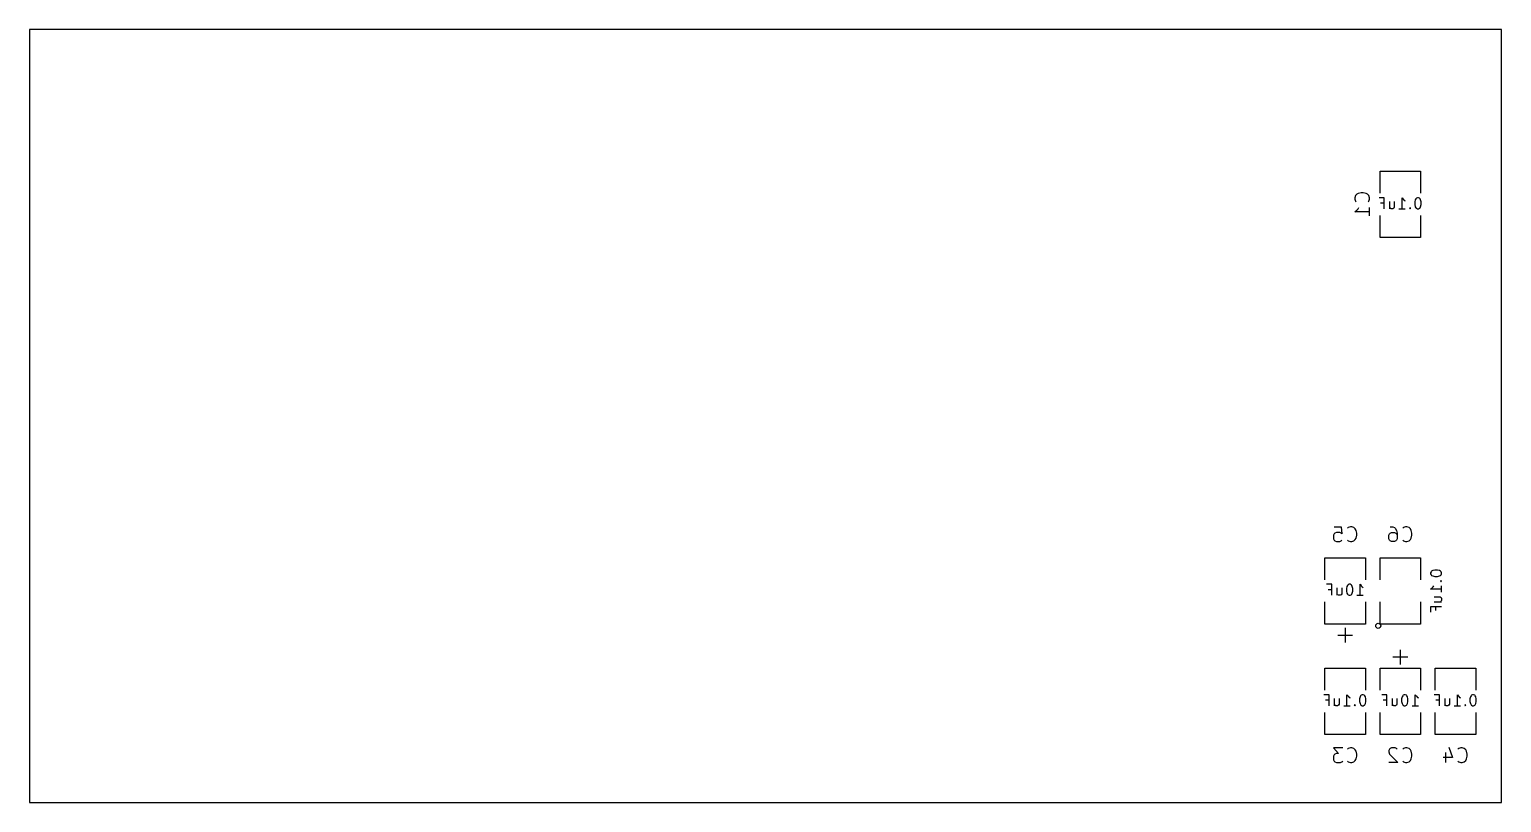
# Model space of a CAD drawing. Extents: x 49500 to 89500, y 31170 to 52170.
import ezdxf

# ---------------------------------------------------------------- set-up
doc = ezdxf.new("R2010")
doc.units = 0
doc.layers.add('BLACK', color=1, linetype='CONTINUOUS')

msp = doc.modelspace()

# ---------------------------------------------------------------- linework, layer by layer
at = {"layer": 'BLACK'}
for p, q in [((89500, 52170), (49500, 52170)), ((49500, 52170), (49500, 31170)), ((89500, 31170), (89500, 52170)), ((86200, 47720), (86200, 48320)), ((86200, 48320), (87300, 48320)), ((87300, 48320), (87300, 47720)), ((85531, 47658), (85512, 47600)), ((85512, 47600), (85512, 47562)), ((85569, 47696), (85531, 47658)), ((85607, 47715), (85569, 47696)), ((85683, 47734), (85607, 47715)), ((85740, 47734), (85683, 47734)), ((85817, 47715), (85740, 47734)), ((85855, 47696), (85817, 47715)), ((85893, 47658), (85855, 47696)), ((85912, 47600), (85893, 47658)), ((85912, 47562), (85912, 47600)), ((85512, 47562), (85531, 47505)), ((85512, 47220), (85569, 47258)), ((85912, 47220), (85512, 47220)), ((85531, 47505), (85550, 47486)), ((85569, 47258), (85607, 47296)), ((85607, 47296), (85626, 47334)), ((85874, 47486), (85893, 47505)), ((85893, 47505), (85912, 47562)), ((85912, 47105), (85912, 47334)), ((86314, 47599), (86171, 47599)), ((86214, 47456), (86314, 47456)), ((86314, 47299), (86314, 47599)), ((86456, 47499), (86456, 47299)), ((86470, 47313), (86456, 47327)), ((86499, 47299), (86470, 47313)), ((86542, 47299), (86499, 47299)), ((86570, 47313), (86542, 47299)), ((86585, 47341), (86570, 47313)), ((86585, 47499), (86585, 47341)), ((86713, 47299), (86885, 47299)), ((86799, 47299), (86799, 47599)), ((86799, 47599), (86828, 47556)), ((86828, 47556), (86856, 47527)), ((86856, 47527), (86885, 47513)), ((87014, 47327), (86999, 47313)), ((86999, 47313), (87014, 47299)), ((87028, 47313), (87014, 47327)), ((87014, 47327), (87014, 47299)), ((87014, 47299), (87028, 47313)), ((87157, 47541), (87142, 47484)), ((87142, 47484), (87142, 47413)), ((87142, 47413), (87157, 47356)), ((87171, 47570), (87157, 47541)), ((87157, 47356), (87171, 47327)), ((87185, 47584), (87171, 47570)), ((87171, 47327), (87185, 47313)), ((87214, 47599), (87185, 47584)), ((87185, 47313), (87214, 47299)), ((87242, 47599), (87214, 47599)), ((87214, 47299), (87242, 47299)), ((87271, 47584), (87242, 47599)), ((87242, 47299), (87271, 47313)), ((87285, 47570), (87271, 47584)), ((87271, 47313), (87285, 47327)), ((87300, 47541), (87285, 47570)), ((87285, 47327), (87300, 47356)), ((87314, 47484), (87300, 47541)), ((87300, 47356), (87314, 47413)), ((87314, 47413), (87314, 47484)), ((86200, 46520), (86200, 47120)), ((87300, 47120), (87300, 46520)), ((87300, 46520), (86200, 46520)), ((84954, 38468), (84935, 38430)), ((84935, 38430), (84935, 38334)), ((84954, 38658), (85145, 38658)), ((84973, 38487), (84954, 38468)), ((85011, 38506), (84973, 38487)), ((85107, 38506), (85011, 38506)), ((85145, 38487), (85107, 38506)), ((85145, 38658), (85164, 38468)), ((85164, 38468), (85145, 38487)), ((85335, 38639), (85316, 38620)), ((85392, 38658), (85335, 38639)), ((85430, 38658), (85392, 38658)), ((85488, 38639), (85430, 38658)), ((85526, 38601), (85488, 38639)), ((85545, 38563), (85526, 38601)), ((85564, 38487), (85545, 38563)), ((85545, 38353), (85564, 38430)), ((85564, 38430), (85564, 38487)), ((86435, 38430), (86454, 38468)), ((86435, 38334), (86435, 38430)), ((86454, 38468), (86473, 38487)), ((86473, 38658), (86550, 38658)), ((86473, 38487), (86511, 38506)), ((86511, 38506), (86588, 38506)), ((86550, 38658), (86588, 38639)), ((86588, 38639), (86607, 38620)), ((86588, 38506), (86626, 38487)), ((86607, 38620), (86645, 38563)), ((86626, 38487), (86645, 38468)), ((86645, 38563), (86664, 38487)), ((86645, 38468), (86664, 38430)), ((86664, 38487), (86664, 38334)), ((86835, 38639), (86816, 38620)), ((86892, 38658), (86835, 38639)), ((86930, 38658), (86892, 38658)), ((86988, 38639), (86930, 38658)), ((87026, 38601), (86988, 38639)), ((87045, 38563), (87026, 38601)), ((87064, 38487), (87045, 38563)), ((87045, 38353), (87064, 38430)), ((87064, 38430), (87064, 38487)), ((84935, 38334), (84954, 38296)), ((84954, 38296), (84973, 38277)), ((84973, 38277), (85011, 38258)), ((85011, 38258), (85107, 38258)), ((85107, 38258), (85145, 38277)), ((85145, 38277), (85164, 38296)), ((85316, 38296), (85335, 38277)), ((85335, 38277), (85392, 38258)), ((85392, 38258), (85430, 38258)), ((85430, 38258), (85488, 38277)), ((85488, 38277), (85526, 38315)), ((85526, 38315), (85545, 38353)), ((86454, 38296), (86435, 38334)), ((86473, 38277), (86454, 38296)), ((86511, 38258), (86473, 38277)), ((86588, 38258), (86511, 38258)), ((86626, 38277), (86588, 38258)), ((86645, 38296), (86626, 38277)), ((86664, 38334), (86645, 38296)), ((86816, 38296), (86835, 38277)), ((86835, 38277), (86892, 38258)), ((86892, 38258), (86930, 38258)), ((86930, 38258), (86988, 38277)), ((86988, 38277), (87026, 38315)), ((87026, 38315), (87045, 38353)), ((84700, 37220), (84700, 37820)), ((84700, 37820), (85800, 37820)), ((85800, 37820), (85800, 37220)), ((86200, 37220), (86200, 37820)), ((86200, 37820), (87300, 37820)), ((87300, 37820), (87300, 37220)), ((87586, 37441), (87571, 37412)), ((87571, 37412), (87571, 37384)), ((87571, 37384), (87586, 37355)), ((87600, 37455), (87586, 37441)), ((87586, 37355), (87600, 37341)), ((87629, 37470), (87600, 37455)), ((87600, 37341), (87629, 37327)), ((87686, 37484), (87629, 37470)), ((87629, 37327), (87686, 37312)), ((87757, 37484), (87686, 37484)), ((87686, 37312), (87757, 37312)), ((87814, 37470), (87757, 37484)), ((87757, 37312), (87814, 37327)), ((87843, 37455), (87814, 37470)), ((87814, 37327), (87843, 37341)), ((87857, 37441), (87843, 37455)), ((87843, 37341), (87857, 37355)), ((87871, 37412), (87857, 37441)), ((87857, 37355), (87871, 37384)), ((87871, 37384), (87871, 37412)), ((84886, 37099), (84743, 37099)), ((84786, 36956), (84886, 36956)), ((84886, 36799), (84886, 37099)), ((85028, 36999), (85028, 36799)), ((85042, 36813), (85028, 36827)), ((85071, 36799), (85042, 36813)), ((85142, 36813), (85114, 36799)), ((85157, 36841), (85142, 36813)), ((85157, 36999), (85157, 36841)), ((85300, 37041), (85285, 36984)), ((85285, 36984), (85285, 36913)), ((85285, 36913), (85300, 36856)), ((85314, 37070), (85300, 37041)), ((85300, 36856), (85314, 36827)), ((85328, 37084), (85314, 37070)), ((85314, 36827), (85328, 36813)), ((85357, 37099), (85328, 37084)), ((85328, 36813), (85357, 36799)), ((85385, 37099), (85357, 37099)), ((85414, 37084), (85385, 37099)), ((85385, 36799), (85414, 36813)), ((85428, 37070), (85414, 37084)), ((85414, 36813), (85428, 36827)), ((85443, 37041), (85428, 37070)), ((85428, 36827), (85443, 36856)), ((85457, 36984), (85443, 37041)), ((85443, 36856), (85457, 36913)), ((85457, 36913), (85457, 36984)), ((85657, 36799), (85657, 37099)), ((85657, 37099), (85686, 37056)), ((85686, 37056), (85714, 37027)), ((85714, 37027), (85743, 37013)), ((87571, 36969), (87614, 36998)), ((87871, 36969), (87571, 36969)), ((87614, 36998), (87643, 37026)), ((87643, 37026), (87657, 37055)), ((87857, 37198), (87843, 37184)), ((87843, 37184), (87857, 37169)), ((87843, 37184), (87871, 37184)), ((87871, 37184), (87857, 37198)), ((87857, 37169), (87871, 37184)), ((87871, 36883), (87871, 37055)), ((84700, 36020), (84700, 36620)), ((85114, 36799), (85071, 36799)), ((85357, 36799), (85385, 36799)), ((85571, 36799), (85743, 36799)), ((85800, 36620), (85800, 36020)), ((86200, 36020), (86200, 36620)), ((87300, 36620), (87300, 36020)), ((87871, 36484), (87571, 36484)), ((87571, 36484), (87571, 36341)), ((87671, 36755), (87829, 36755)), ((87671, 36626), (87871, 36626)), ((87714, 36384), (87714, 36484)), ((87829, 36755), (87857, 36740)), ((87857, 36640), (87843, 36626)), ((87857, 36740), (87871, 36712)), ((87871, 36669), (87857, 36640)), ((87871, 36712), (87871, 36669)), ((85800, 36020), (84700, 36020)), ((87300, 36020), (86200, 36020)), ((85050, 35720), (85450, 35720)), ((85250, 35920), (85250, 35520)), ((86750, 34920), (86750, 35320)), ((84700, 34220), (84700, 34820)), ((84700, 34820), (85800, 34820)), ((85800, 34820), (85800, 34220)), ((86200, 34220), (86200, 34820)), ((86200, 34820), (87300, 34820)), ((86950, 35120), (86550, 35120)), ((87300, 34820), (87300, 34220)), ((87700, 34220), (87700, 34820)), ((87700, 34820), (88800, 34820)), ((88800, 34820), (88800, 34220)), ((84814, 34099), (84671, 34099)), ((84814, 33799), (84814, 34099)), ((85299, 33799), (85299, 34099)), ((85299, 34099), (85328, 34056)), ((85328, 34056), (85356, 34027)), ((85356, 34027), (85385, 34013)), ((85657, 34041), (85642, 33984)), ((85671, 34070), (85657, 34041)), ((85685, 34084), (85671, 34070)), ((85714, 34099), (85685, 34084)), ((85742, 34099), (85714, 34099)), ((85771, 34084), (85742, 34099)), ((85785, 34070), (85771, 34084)), ((85800, 34041), (85785, 34070)), ((85814, 33984), (85800, 34041)), ((86386, 34099), (86243, 34099)), ((86386, 33799), (86386, 34099)), ((86800, 34041), (86785, 33984)), ((86814, 34070), (86800, 34041)), ((86828, 34084), (86814, 34070)), ((86857, 34099), (86828, 34084)), ((86885, 34099), (86857, 34099)), ((86914, 34084), (86885, 34099)), ((86928, 34070), (86914, 34084)), ((86943, 34041), (86928, 34070)), ((86957, 33984), (86943, 34041)), ((87157, 33799), (87157, 34099)), ((87157, 34099), (87186, 34056)), ((87186, 34056), (87214, 34027)), ((87214, 34027), (87243, 34013)), ((87814, 34099), (87671, 34099)), ((87814, 33799), (87814, 34099)), ((88299, 33799), (88299, 34099)), ((88299, 34099), (88328, 34056)), ((88328, 34056), (88356, 34027)), ((88356, 34027), (88385, 34013)), ((88657, 34041), (88642, 33984)), ((88671, 34070), (88657, 34041)), ((88685, 34084), (88671, 34070)), ((88714, 34099), (88685, 34084)), ((88742, 34099), (88714, 34099)), ((88771, 34084), (88742, 34099)), ((88785, 34070), (88771, 34084)), ((88800, 34041), (88785, 34070)), ((88814, 33984), (88800, 34041)), ((84700, 33020), (84700, 33620)), ((84714, 33956), (84814, 33956)), ((84956, 33999), (84956, 33799)), ((84970, 33813), (84956, 33827)), ((84999, 33799), (84970, 33813)), ((85042, 33799), (84999, 33799)), ((85070, 33813), (85042, 33799)), ((85085, 33841), (85070, 33813)), ((85085, 33999), (85085, 33841)), ((85213, 33799), (85385, 33799)), ((85514, 33827), (85499, 33813)), ((85499, 33813), (85514, 33799)), ((85528, 33813), (85514, 33827)), ((85514, 33827), (85514, 33799)), ((85514, 33799), (85528, 33813)), ((85642, 33984), (85642, 33913)), ((85642, 33913), (85657, 33856)), ((85657, 33856), (85671, 33827)), ((85671, 33827), (85685, 33813)), ((85685, 33813), (85714, 33799)), ((85714, 33799), (85742, 33799)), ((85742, 33799), (85771, 33813)), ((85771, 33813), (85785, 33827)), ((85785, 33827), (85800, 33856)), ((85800, 33856), (85814, 33913)), ((85800, 33620), (85800, 33020)), ((85814, 33913), (85814, 33984)), ((86200, 33020), (86200, 33620)), ((86286, 33956), (86386, 33956)), ((86528, 33999), (86528, 33799)), ((86542, 33813), (86528, 33827)), ((86571, 33799), (86542, 33813)), ((86614, 33799), (86571, 33799)), ((86642, 33813), (86614, 33799)), ((86657, 33841), (86642, 33813)), ((86657, 33999), (86657, 33841)), ((86785, 33984), (86785, 33913)), ((86785, 33913), (86800, 33856)), ((86800, 33856), (86814, 33827)), ((86814, 33827), (86828, 33813)), ((86828, 33813), (86857, 33799)), ((86857, 33799), (86885, 33799)), ((86885, 33799), (86914, 33813)), ((86914, 33813), (86928, 33827)), ((86928, 33827), (86943, 33856)), ((86943, 33856), (86957, 33913)), ((86957, 33913), (86957, 33984)), ((87071, 33799), (87243, 33799)), ((87300, 33620), (87300, 33020)), ((87700, 33020), (87700, 33620)), ((87714, 33956), (87814, 33956)), ((87956, 33999), (87956, 33799)), ((87970, 33813), (87956, 33827)), ((87999, 33799), (87970, 33813)), ((88042, 33799), (87999, 33799)), ((88070, 33813), (88042, 33799)), ((88085, 33841), (88070, 33813)), ((88085, 33999), (88085, 33841)), ((88213, 33799), (88385, 33799)), ((88514, 33827), (88499, 33813)), ((88499, 33813), (88514, 33799)), ((88528, 33813), (88514, 33827)), ((88514, 33827), (88514, 33799)), ((88514, 33799), (88528, 33813)), ((88642, 33984), (88642, 33913)), ((88642, 33913), (88657, 33856)), ((88657, 33856), (88671, 33827)), ((88671, 33827), (88685, 33813)), ((88685, 33813), (88714, 33799)), ((88714, 33799), (88742, 33799)), ((88742, 33799), (88771, 33813)), ((88771, 33813), (88785, 33827)), ((88785, 33827), (88800, 33856)), ((88800, 33856), (88814, 33913)), ((88800, 33620), (88800, 33020)), ((88814, 33913), (88814, 33984)), ((85800, 33020), (84700, 33020)), ((87300, 33020), (86200, 33020)), ((88800, 33020), (87700, 33020)), ((85183, 32658), (84935, 32658)), ((84935, 32658), (85069, 32506)), ((84954, 32468), (84935, 32430)), ((84935, 32430), (84935, 32334)), ((84973, 32487), (84954, 32468)), ((85011, 32506), (84973, 32487)), ((85069, 32506), (85011, 32506)), ((85335, 32639), (85316, 32620)), ((85392, 32658), (85335, 32639)), ((85430, 32658), (85392, 32658)), ((85488, 32639), (85430, 32658)), ((85526, 32601), (85488, 32639)), ((85545, 32563), (85526, 32601)), ((85564, 32487), (85545, 32563)), ((85545, 32353), (85564, 32430)), ((85564, 32430), (85564, 32487)), ((86454, 32620), (86435, 32582)), ((86435, 32582), (86435, 32544)), ((86435, 32544), (86454, 32487)), ((86473, 32639), (86454, 32620)), ((86454, 32487), (86683, 32258)), ((86511, 32658), (86473, 32639)), ((86607, 32658), (86511, 32658)), ((86645, 32639), (86607, 32658)), ((86664, 32620), (86645, 32639)), ((86835, 32639), (86816, 32620)), ((86892, 32658), (86835, 32639)), ((86930, 32658), (86892, 32658)), ((86988, 32639), (86930, 32658)), ((87026, 32601), (86988, 32639)), ((87045, 32563), (87026, 32601)), ((87064, 32487), (87045, 32563)), ((87045, 32353), (87064, 32430)), ((87064, 32430), (87064, 32487)), ((87973, 32525), (87973, 32258)), ((88069, 32677), (88164, 32391)), ((88335, 32639), (88316, 32620)), ((88392, 32658), (88335, 32639)), ((88430, 32658), (88392, 32658)), ((88488, 32639), (88430, 32658)), ((88526, 32601), (88488, 32639)), ((88545, 32563), (88526, 32601)), ((88564, 32487), (88545, 32563)), ((88545, 32353), (88564, 32430)), ((88564, 32430), (88564, 32487)), ((84935, 32334), (84954, 32296)), ((84954, 32296), (84973, 32277)), ((84973, 32277), (85011, 32258)), ((85011, 32258), (85126, 32258)), ((85126, 32258), (85164, 32277)), ((85164, 32277), (85183, 32296)), ((85316, 32296), (85335, 32277)), ((85335, 32277), (85392, 32258)), ((85392, 32258), (85430, 32258)), ((85430, 32258), (85488, 32277)), ((85488, 32277), (85526, 32315)), ((85526, 32315), (85545, 32353)), ((86683, 32258), (86435, 32258)), ((86816, 32296), (86835, 32277)), ((86835, 32277), (86892, 32258)), ((86892, 32258), (86930, 32258)), ((86930, 32258), (86988, 32277)), ((86988, 32277), (87026, 32315)), ((87026, 32315), (87045, 32353)), ((88164, 32391), (87916, 32391)), ((88316, 32296), (88335, 32277)), ((88335, 32277), (88392, 32258)), ((88392, 32258), (88430, 32258)), ((88430, 32258), (88488, 32277)), ((88488, 32277), (88526, 32315)), ((88526, 32315), (88545, 32353)), ((49500, 31170), (89500, 31170))]:
    msp.add_line(p, q, dxfattribs=at)
msp.add_circle((86150, 35970), 70, dxfattribs=at)

doc.saveas('drawing.dxf')
